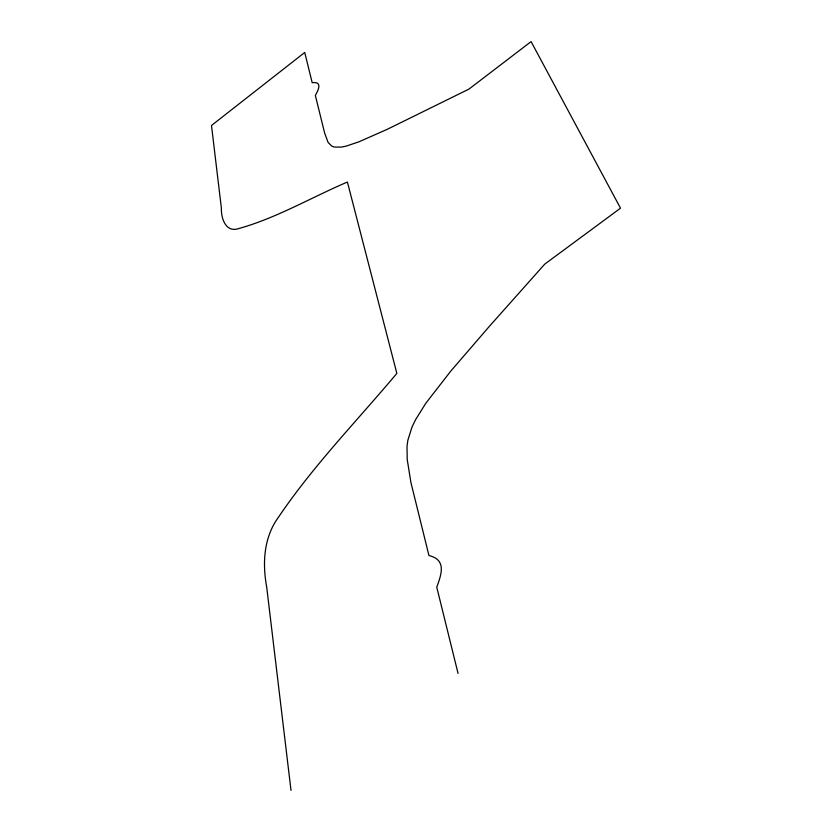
<?xml version="1.0" encoding="UTF-8"?>
<svg xmlns="http://www.w3.org/2000/svg" width="832" height="832" viewBox="0 0 832 832"><rect width="100%" height="100%" fill="white"/><g stroke="black" fill="none" stroke-linecap="round" stroke-linejoin="round"><path stroke-width="1.25" d="M458.068 673.473L436.758 587.174C441.438 574.278 446.763 559.915 428.938 555.516L410.935 482.57L407.222 459.503L407.004 446.524L407.867 440.201L412.027 426.993L415.522 419.775L425.797 403.281L450.902 370.958L489.809 325.853L544.71 264.16L620.506 208.177L531.086 41.6L469.009 89.066L387.338 129.282L358.998 141.794L346.362 146.058L341.557 147.087L334.391 147.087L331.812 146.13L328.12 142.459L324.657 133.11L315.349 95.451C318.375 89.97 322.743 81.297 312.198 82.701L304.73 52.458L211.494 125.476L221.374 208.146C221 218.473 225.909 233.376 239.231 228.415C277.087 217.766 311.407 197.402 347.412 182.042L396.854 373.391C356.928 420.961 313.186 465.774 278.356 517.379C263.64 537.607 262.319 563.368 266.708 587.163L291.013 790.4"/></g></svg>
